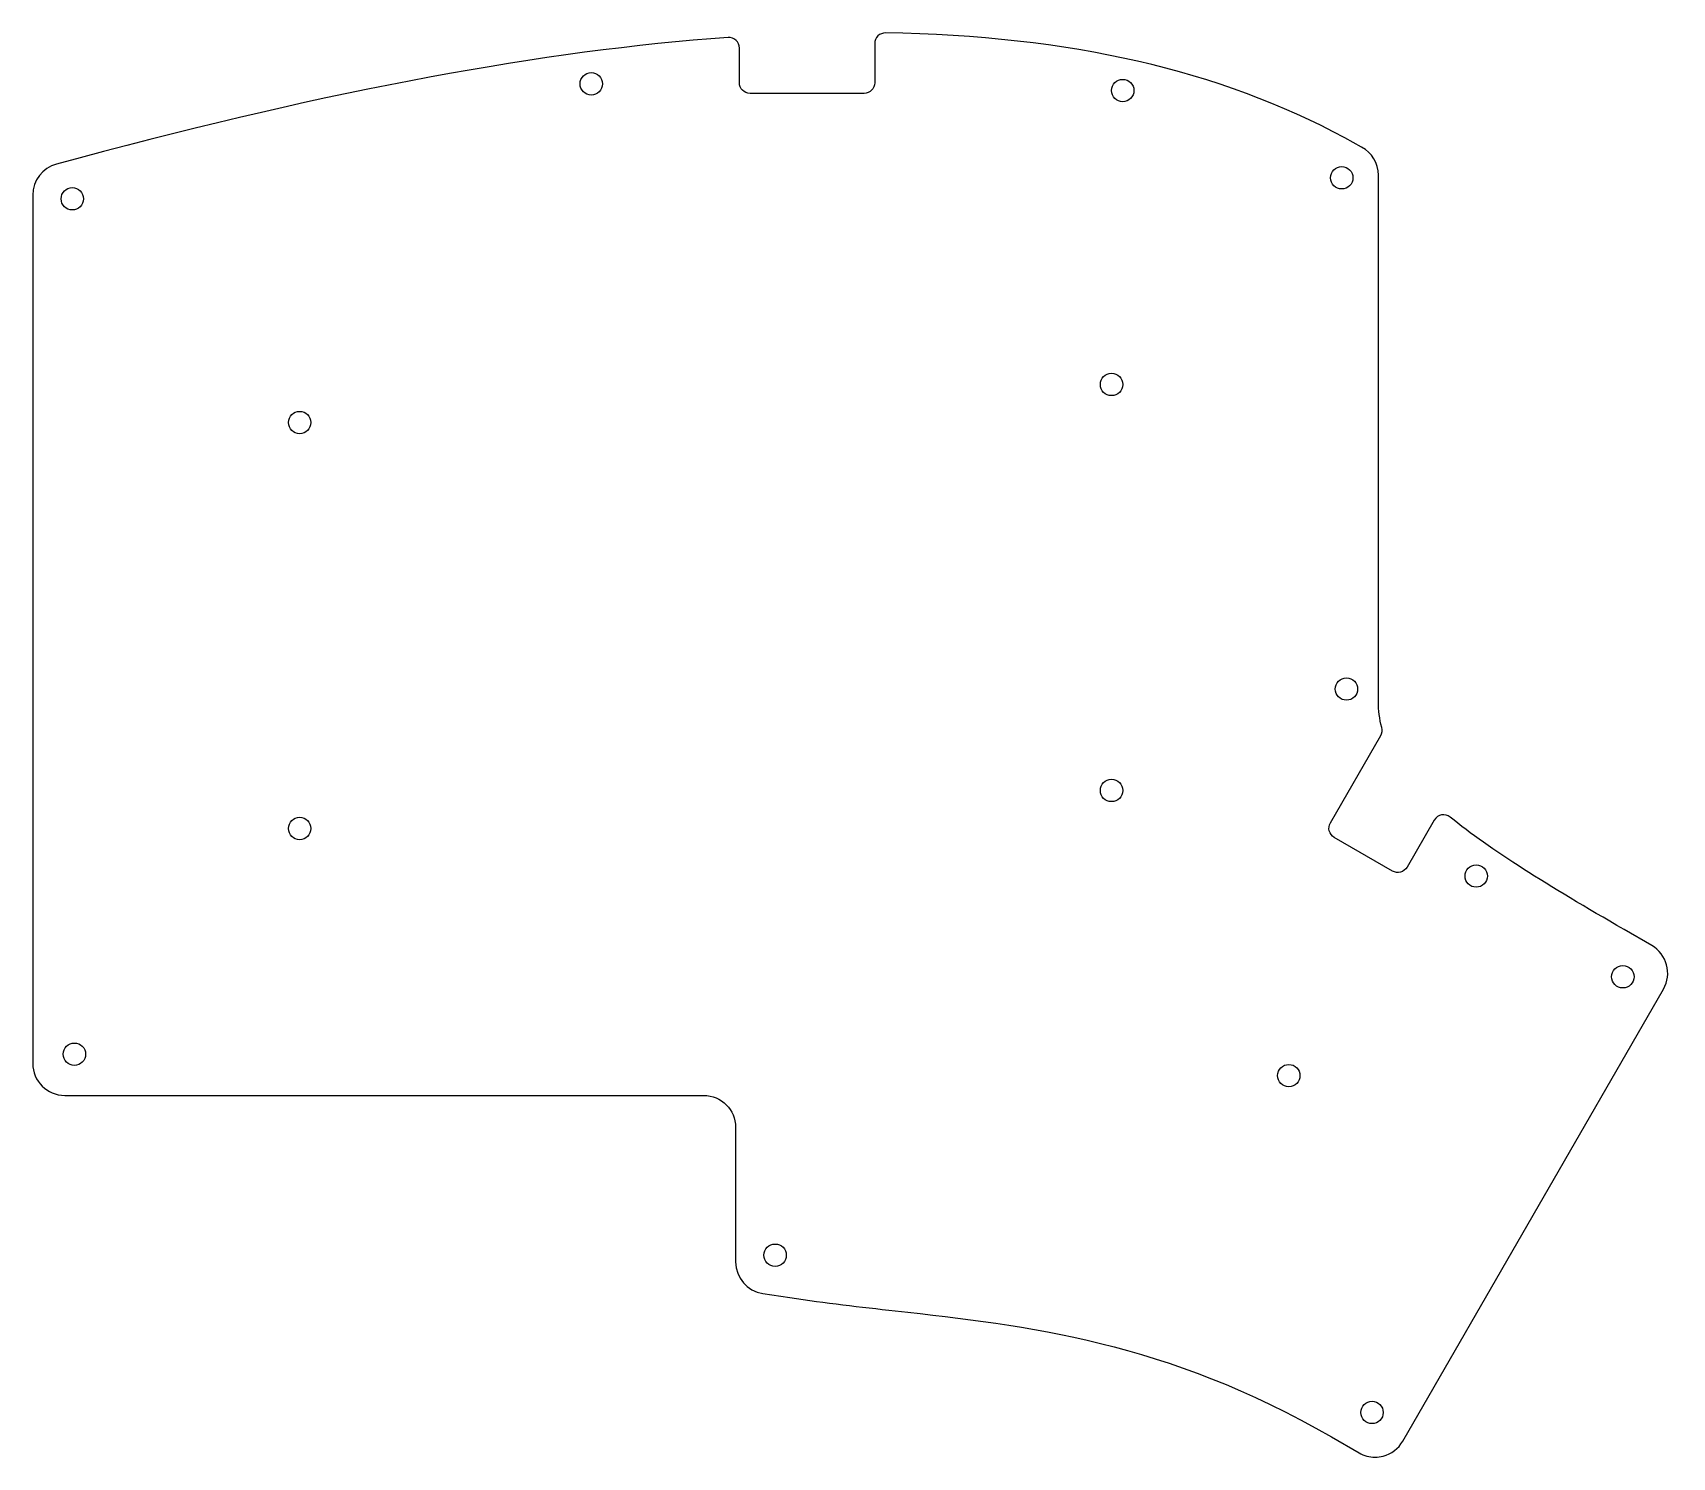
# Model space of a CAD drawing. Extents: x 0 to 154, y 0 to 134.
import ezdxf

# ---------------------------------------------------------------- set-up
doc = ezdxf.new("R2010")
doc.units = 0
doc.layers.get('0').update_dxf_attribs({"linetype": 'CONTINUOUS'})

msp = doc.modelspace()

# ---------------------------------------------------------------- linework, layer by layer
at = {"color": 131}
for p, q in [((66.427, 129.095), (66.427, 132.344)), ((79.127, 132.775), (79.127, 129.095)), ((78.1223, 128.09), (67.4317, 128.09)), ((124.831, 123.063), (123.26, 123.915)), ((4.54201, 122.052), (2.32199, 121.455)), ((126.402, 71.0145), (126.402, 120.425)), ((0.101975, 118.557), (0.101975, 37.0582)), ((121.894, 59.6403), (126.62, 67.8229)), ((131.651, 59.8978), (129.099, 55.4785)), ((127.733, 55.112), (122.261, 58.2718)), ((152.055, 48.1281), (149.458, 49.6274)), ((152.055, 48.1281), (152.055, 48.1281)), ((128.683, 1.60266), (153.154, 44.0313)), ((3.10196, 34.0582), (63.0728, 34.0582)), ((66.0714, 31.0596), (66.0714, 18.4285)), ((68.6209, 15.463), (71.1715, 15.0757)), ((121.985, 2.00367), (124.584, 0.502984))]:
    msp.add_line(p, q, dxfattribs=at)
at = {"color": 12}
for p, q in [((53.5725, 128.992), (53.5725, 128.992)), ((103.453, 128.363), (103.453, 128.363)), ((124.011, 120.177), (124.011, 120.177)), ((4.86033, 118.204), (4.86033, 118.204)), ((102.403, 100.779), (102.403, 100.779)), ((26.2034, 97.2069), (26.2034, 97.2069)), ((124.452, 72.1953), (124.452, 72.1953)), ((102.403, 62.6787), (102.403, 62.6787)), ((26.2034, 59.1069), (26.2034, 59.1069)), ((136.631, 54.6446), (136.631, 54.6446)), ((150.395, 45.194), (150.395, 45.194)), ((5.05876, 37.925), (5.05876, 37.925)), ((119.041, 35.9131), (119.041, 35.9131)), ((70.8297, 19.0583), (70.8297, 19.0583)), ((126.855, 4.30085), (126.855, 4.30085))]:
    msp.add_line(p, q, dxfattribs=at)
at = {"color": 131}
for points in [[(65.3602, 133.342), (48.1323, 132.115), (28.0954, 128.39), (4.54201, 122.052)], [(66.427, 132.344), (66.427, 132.923), (65.9377, 133.383), (65.3602, 133.342)], [(80.1412, 133.774), (79.5845, 133.784), (79.127, 133.332), (79.127, 132.775)], [(123.26, 123.915), (111.555, 130.258), (97.4288, 133.49), (80.1412, 133.774)], [(67.4317, 128.09), (66.8761, 128.09), (66.427, 128.539), (66.427, 129.095)], [(79.127, 129.095), (79.127, 128.539), (78.6765, 128.09), (78.1223, 128.09)], [(126.402, 120.425), (126.402, 121.526), (125.798, 122.539), (124.831, 123.063)], [(2.32199, 121.455), (1.01148, 121.102), (0.101975, 119.914), (0.101975, 118.557)], [(126.715, 68.5959), (126.507, 69.3857), (126.402, 70.1876), (126.402, 71.0145)], [(126.62, 67.8229), (126.755, 68.0572), (126.784, 68.3341), (126.715, 68.5959)], [(133.15, 60.1694), (132.671, 60.5592), (131.96, 60.4326), (131.651, 59.8978)], [(149.458, 49.6274), (142.285, 53.7683), (136.904, 57.113), (133.15, 60.1694)], [(122.261, 58.2718), (121.781, 58.5488), (121.617, 59.1619), (121.894, 59.6403)], [(129.099, 55.4785), (128.823, 55.0002), (128.211, 54.8361), (127.733, 55.112)], [(153.154, 44.0313), (153.98, 45.4656), (153.489, 47.2997), (152.055, 48.1281)], [(0.101975, 37.0582), (0.101975, 35.4005), (1.44418, 34.0582), (3.10196, 34.0582)], [(63.0728, 34.0582), (64.7291, 34.0582), (66.0714, 32.7146), (66.0714, 31.0596)], [(66.0714, 18.4285), (66.0714, 16.9458), (67.1544, 15.6848), (68.6209, 15.463)], [(71.1715, 15.0757), (74.4679, 14.5755), (77.8108, 14.2034), (81.0549, 13.841)], [(81.0549, 13.841), (93.497, 12.4533), (106.361, 11.0188), (121.985, 2.00367)], [(126.861, 0.20395), (127.63, 0.410655), (128.284, 0.913638), (128.683, 1.60266)], [(124.584, 0.502984), (125.045, 0.238401), (125.561, 0.101975), (126.083, 0.101975)], [(126.083, 0.101975), (126.344, 0.101975), (126.606, 0.135048), (126.861, 0.20395)]]:
    msp.add_open_spline(points, degree=3, dxfattribs=at)
at = {"color": 12}
for points in [[(51.4724, 128.992), (51.4724, 129.573), (51.9423, 130.043), (52.5226, 130.043)], [(52.5226, 130.043), (53.1026, 130.043), (53.5725, 129.573), (53.5725, 128.992)], [(101.353, 128.363), (101.353, 128.943), (101.823, 129.413), (102.403, 129.413)], [(102.403, 129.413), (102.982, 129.413), (103.453, 128.943), (103.453, 128.363)], [(52.5226, 127.943), (51.9423, 127.943), (51.4724, 128.413), (51.4724, 128.992)], [(53.5725, 128.992), (53.5725, 128.413), (53.1026, 127.943), (52.5226, 127.943)], [(102.403, 127.313), (101.823, 127.313), (101.353, 127.783), (101.353, 128.363)], [(103.453, 128.363), (103.453, 127.783), (102.982, 127.313), (102.403, 127.313)], [(121.911, 120.177), (121.911, 120.758), (122.381, 121.227), (122.961, 121.227)], [(122.961, 119.127), (122.381, 119.127), (121.911, 119.597), (121.911, 120.177)], [(122.961, 121.227), (123.54, 121.227), (124.011, 120.758), (124.011, 120.177)], [(124.011, 120.177), (124.011, 119.597), (123.54, 119.127), (122.961, 119.127)], [(2.76021, 118.204), (2.76021, 118.784), (3.23012, 119.254), (3.81028, 119.254)], [(3.81028, 119.254), (4.38905, 119.254), (4.86033, 118.784), (4.86033, 118.204)], [(3.81028, 117.154), (3.23012, 117.154), (2.76021, 117.624), (2.76021, 118.204)], [(4.86033, 118.204), (4.86033, 117.624), (4.38905, 117.154), (3.81028, 117.154)], [(100.303, 100.779), (100.303, 101.359), (100.773, 101.829), (101.353, 101.829)], [(101.353, 101.829), (101.932, 101.829), (102.403, 101.359), (102.403, 100.779)], [(101.353, 99.7285), (100.773, 99.7285), (100.303, 100.198), (100.303, 100.779)], [(102.403, 100.779), (102.403, 100.198), (101.932, 99.7285), (101.353, 99.7285)], [(24.1033, 97.2069), (24.1033, 97.7868), (24.5732, 98.2567), (25.1533, 98.2567)], [(25.1533, 96.1566), (24.5732, 96.1566), (24.1033, 96.6265), (24.1033, 97.2069)], [(25.1533, 98.2567), (25.7321, 98.2567), (26.2034, 97.7868), (26.2034, 97.2069)], [(26.2034, 97.2069), (26.2034, 96.6265), (25.7321, 96.1566), (25.1533, 96.1566)], [(122.352, 72.1953), (122.352, 72.7756), (122.822, 73.2455), (123.402, 73.2455)], [(123.402, 73.2455), (123.981, 73.2455), (124.452, 72.7756), (124.452, 72.1953)], [(123.402, 71.1454), (122.822, 71.1454), (122.352, 71.6153), (122.352, 72.1953)], [(124.452, 72.1953), (124.452, 71.6153), (123.981, 71.1454), (123.402, 71.1454)], [(100.303, 62.6787), (100.303, 63.2587), (100.773, 63.7286), (101.353, 63.7286)], [(101.353, 63.7286), (101.932, 63.7286), (102.403, 63.2587), (102.403, 62.6787)], [(101.353, 61.6285), (100.773, 61.6285), (100.303, 62.0984), (100.303, 62.6787)], [(102.403, 62.6787), (102.403, 62.0984), (101.932, 61.6285), (101.353, 61.6285)], [(24.1033, 59.1069), (24.1033, 59.6868), (24.5732, 60.1567), (25.1533, 60.1567)], [(25.1533, 60.1567), (25.7321, 60.1567), (26.2034, 59.6868), (26.2034, 59.1069)], [(25.1533, 58.0566), (24.5732, 58.0566), (24.1033, 58.5265), (24.1033, 59.1069)], [(26.2034, 59.1069), (26.2034, 58.5265), (25.7321, 58.0566), (25.1533, 58.0566)], [(134.531, 54.6446), (134.531, 55.2249), (135.001, 55.6948), (135.581, 55.6948)], [(135.581, 55.6948), (136.161, 55.6948), (136.631, 55.2249), (136.631, 54.6446)], [(135.581, 53.5961), (135.001, 53.5961), (134.531, 54.066), (134.531, 54.6446)], [(136.631, 54.6446), (136.631, 54.066), (136.161, 53.5961), (135.581, 53.5961)], [(148.295, 45.194), (148.295, 45.7743), (148.766, 46.2442), (149.345, 46.2442)], [(149.345, 46.2442), (149.925, 46.2442), (150.395, 45.7743), (150.395, 45.194)], [(149.345, 44.1441), (148.766, 44.1441), (148.295, 44.614), (148.295, 45.194)], [(150.395, 45.194), (150.395, 44.614), (149.925, 44.1441), (149.345, 44.1441)], [(2.95865, 37.925), (2.95865, 38.505), (3.42856, 38.9749), (4.00872, 38.9749)], [(4.00872, 38.9749), (4.58749, 38.9749), (5.05876, 38.505), (5.05876, 37.925)], [(4.00872, 36.8748), (3.42856, 36.8748), (2.95865, 37.3447), (2.95865, 37.925)], [(5.05876, 37.925), (5.05876, 37.3447), (4.58749, 36.8748), (4.00872, 36.8748)], [(116.94, 35.9131), (116.94, 36.4931), (117.412, 36.963), (117.99, 36.963)], [(117.99, 36.963), (118.57, 36.963), (119.041, 36.4931), (119.041, 35.9131)], [(117.99, 34.863), (117.412, 34.863), (116.94, 35.3328), (116.94, 35.9131)], [(119.041, 35.9131), (119.041, 35.3328), (118.57, 34.863), (117.99, 34.863)], [(68.7296, 19.0583), (68.7296, 19.6384), (69.1995, 20.1083), (69.7798, 20.1083)], [(69.7798, 20.1083), (70.3584, 20.1083), (70.8297, 19.6384), (70.8297, 19.0583)], [(69.7798, 18.0082), (69.1995, 18.0082), (68.7296, 18.4781), (68.7296, 19.0583)], [(70.8297, 19.0583), (70.8297, 18.4781), (70.3584, 18.0082), (69.7798, 18.0082)], [(124.755, 4.30085), (124.755, 4.881), (125.225, 5.35093), (125.805, 5.35093)], [(125.805, 5.35093), (126.384, 5.35093), (126.855, 4.881), (126.855, 4.30085)], [(125.805, 3.25079), (125.225, 3.25079), (124.755, 3.72071), (124.755, 4.30085)], [(126.855, 4.30085), (126.855, 3.72071), (126.384, 3.25079), (125.805, 3.25079)]]:
    msp.add_open_spline(points, degree=3, dxfattribs=at)

doc.saveas('drawing.dxf')
